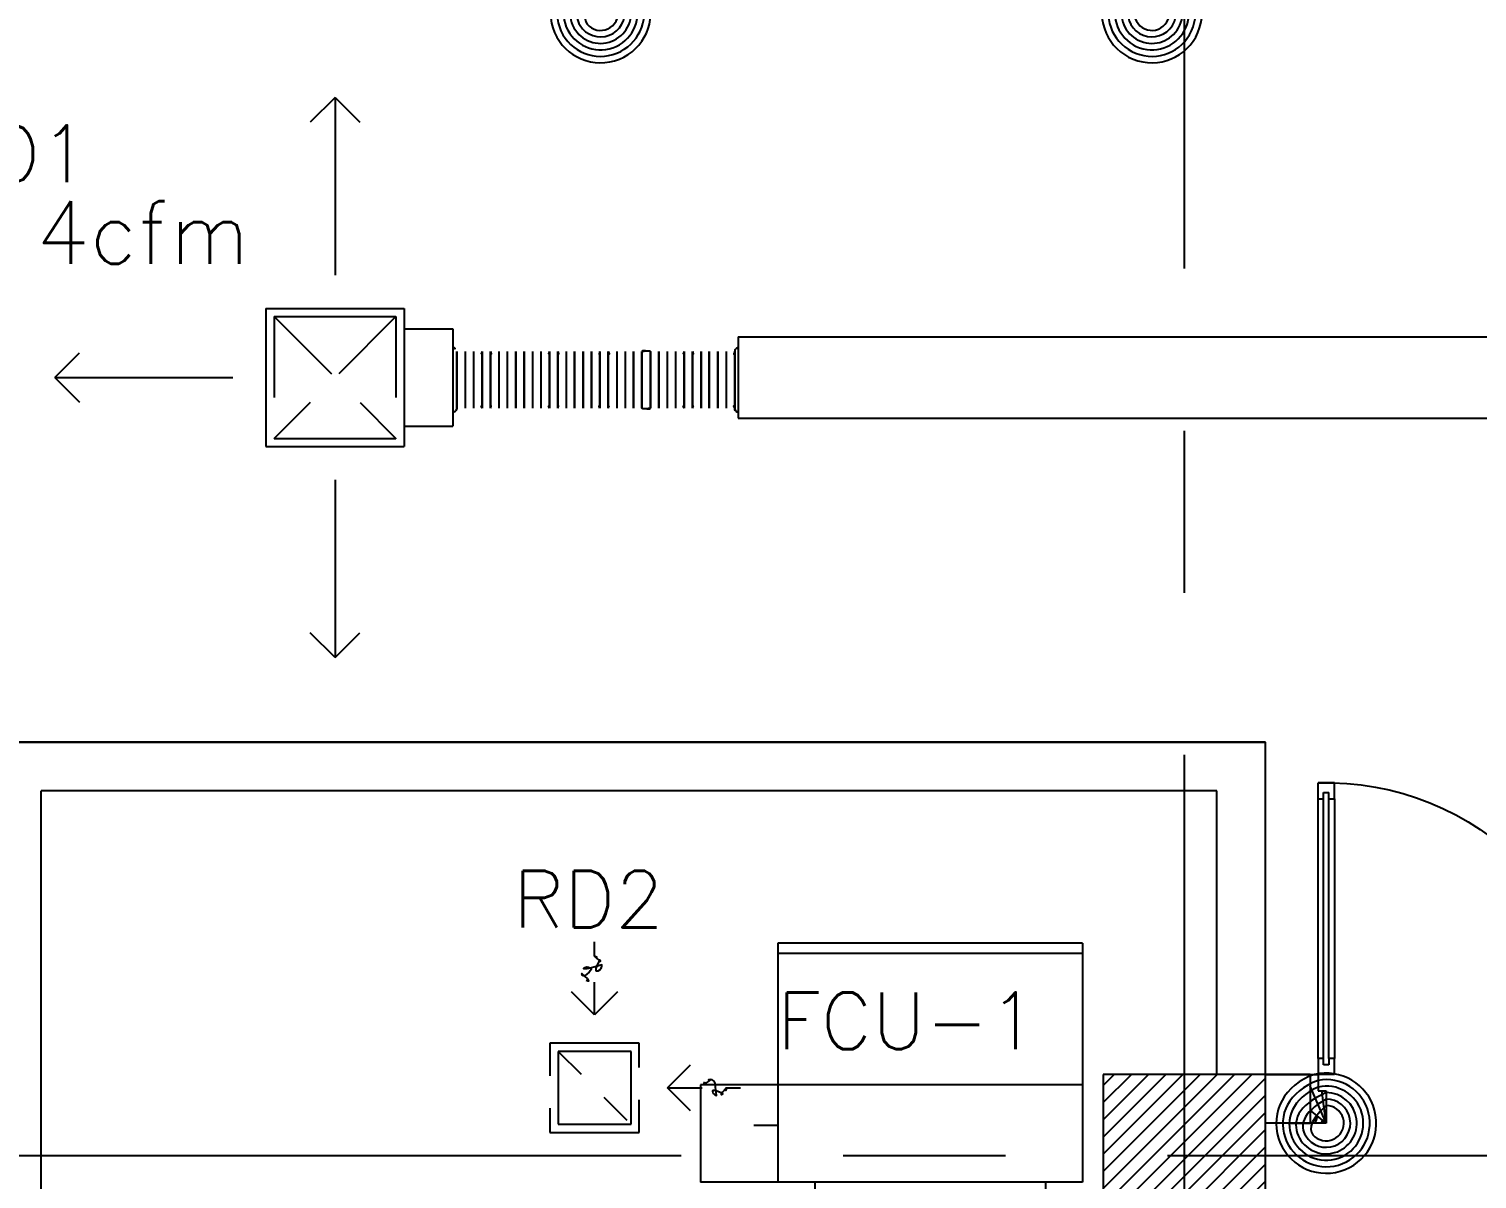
# Model space of a CAD drawing. Extents: x 417866230.2 to 417866327.8, y 43498045.5 to 43498135.4.
# Drawn here: x 417866263.434 to 417866267.899, y 43498077.43 to 43498080.977 of the extents above; entities that cross this region are included whole.
import ezdxf

# ---------------------------------------------------------------- set-up
doc = ezdxf.new("R2010")
doc.units = 0
doc.header["$MEASUREMENT"] = 0
doc.linetypes.add('CENTERX2', pattern=[4, 2.5, -0.5, 0.5, -0.5])
doc.linetypes.add('HIDDEN', pattern=[0.375, 0.25, -0.125])
doc.layers.get('0').update_dxf_attribs({"linetype": 'CONTINUOUS'})
for name, color, linetype in [('AXES', 11, 'CENTERX2'), ('COL', 9, 'CONTINUOUS'), ('DOOR', 9, 'CONTINUOUS'), ('DUCT', 6, 'CONTINUOUS'), ('FCU', 6, 'CONTINUOUS'), ('HAT', 12, 'CONTINUOUS'), ('M-AC-FLEX', 3, 'CONTINUOUS'), ('M-EGU.', 2, 'CONTINUOUS'), ('SCD', 2, 'CONTINUOUS'), ('WALL', 4, 'CONTINUOUS')]:
    doc.layers.add(name, color=color, linetype=linetype)
doc.styles.add('ROMANS', font='ROMANS.shx', dxfattribs={"width": 0.6})

# ---------------------------------------------------------------- blocks, each defined once
blk = doc.blocks.new('A$C272A55A0')
at = {"layer": 'DOOR', "color": 0, "linetype": 'ByBlock'}
for p, q in [((0, 900.4), (0, 1050.4)), ((50, 1050.4), (0, 1050.4)), ((50, 950.4), (50, 1050.4)), ((1750, 950.4), (1750, 1050.4)), ((1750, 1050.4), (1800, 1050.4)), ((1800, 1050.4), (1800, 900.4)), ((25, 950.4), (50, 950.4)), ((25, 900.4), (25, 950.4)), ((1775, 950.4), (1750, 950.4)), ((1775, 900.4), (1775, 950.4)), ((0, 900.4), (25, 900.4)), ((75, 900.4), (25, 900.4)), ((25, 850.4), (25, 900.4)), ((75, 900.4), (75, 850.4)), ((1725, 900.4), (1775, 900.4)), ((1725, 900.4), (1725, 850.4)), ((1800, 900.4), (1775, 900.4)), ((1775, 850.4), (1775, 900.4)), ((42, 850.4), (25, 850.4)), ((58, 870.4), (42, 870.4)), ((42, 870.4), (42, 850.4)), ((58, 850.4), (58, 870.4)), ((75, 850.4), (58, 850.4)), ((1725, 850.4), (1742, 850.4)), ((1742, 870.4), (1758, 870.4)), ((1742, 850.4), (1742, 870.4)), ((1758, 870.4), (1758, 850.4)), ((1758, 850.4), (1775, 850.4)), ((1717.8, 160.1), (1708.8, 160.1)), ((1708.8, 95.3), (1708.8, 160.1)), ((1725, 172.7), (1717.8, 172.7)), ((1717.8, 172.7), (1717.8, 82.7)), ((1717.8, 95.3), (1717.8, 160.1)), ((1775, 172.7), (1782.2, 172.7)), ((1782.2, 172.7), (1782.2, 82.7)), ((1782.2, 160.1), (1791.2, 160.1)), ((1782.2, 95.3), (1782.2, 160.1)), ((1791.2, 95.3), (1791.2, 160.1)), ((1717.8, 95.3), (1708.8, 95.3)), ((1782.2, 95.3), (1791.2, 95.3)), ((25, 50.4), (42, 50.4)), ((25, 50.4), (25, 0.4)), ((42, 50.4), (42, 30.4)), ((58, 50.4), (75, 50.4)), ((58, 50.4), (58, 30.4)), ((75, 50.4), (75, 0.4)), ((1725, 82.7), (1717.8, 82.7)), ((1742, 50.4), (1725, 50.4)), ((1725, 50.4), (1725, 0.4)), ((1742, 50.4), (1742, 30.4)), ((1775, 50.4), (1758, 50.4)), ((1758, 50.4), (1758, 30.4)), ((1775, 82.7), (1782.2, 82.7)), ((1775, 50.4), (1775, 0.4)), ((25, 0.4), (75, 0.4)), ((75, 0.4), (25, 0.4)), ((42, 30.4), (58, 30.4)), ((1775, 0.4), (1725, 0.4)), ((1725, 0.4), (1775, 0.4)), ((1758, 30.4), (1742, 30.4))]:
    blk.add_line(p, q, dxfattribs=at)
at = {"layer": 'DOOR', "color": 9, "linetype": 'ByBlock'}
for p, q in [((50, 1050.4), (0, 1010.2)), ((50, 1050.4), (0, 936.6)), ((50, 1050.4), (36.6, 950.4)), ((1750, 1050.4), (1800, 1010.2)), ((1750, 1050.4), (1800, 936.6)), ((1750, 1050.4), (1763.4, 950.4))]:
    blk.add_line(p, q, dxfattribs=at)
at = {"layer": 'DOOR', "linetype": 'ByBlock'}
for p, q in [((25, 850.4), (25, 50.4)), ((42, 850.4), (42, 50.4)), ((58, 850.4), (58, 50.4)), ((75, 50.4), (75, 850.4)), ((1725, 50.4), (1725, 850.4)), ((1742, 850.4), (1742, 50.4)), ((1758, 850.4), (1758, 50.4)), ((1775, 850.4), (1775, 50.4))]:
    blk.add_line(p, q, dxfattribs=at)
at = {"layer": 'DOOR', "color": 0, "linetype": 'ByBlock'}
for centre in [(1676.5, 127.7), (1823.5, 127.7)]:
    blk.add_circle(centre, 32.4, dxfattribs=at)
at = {"layer": 'DOOR', "color": 9, "linetype": 'ByBlock'}
for centre, radius, start, end in [((50, 1050.4), 54.4, 203.2074, 270), ((50, 1050.4), 34.4, 180, 270), ((50, 1050.4), 14.4, 180, 270), ((1750, 1050.4), 14.4, 270, 0), ((1750, 1050.4), 34.4, 270, 0), ((1750, 1050.4), 54.4, 270, 336.7926), ((50, 1050.4), 74.4, 227.7764, 270), ((1750, 1050.4), 74.4, 270, 312.2236), ((50, 1050.4), 94.4, 238.0182, 270), ((50, 1050.4), 114.4, 244.0838, 257.3774), ((1750, 1050.4), 94.4, 270, 301.9818), ((1750, 1050.4), 114.4, 282.6226, 295.9162), ((50, 1050.4), 134.4, 248.1598, 259.28), ((50, 1050.4), 154.4, 251.1053, 256.2858), ((1750, 1050.4), 134.4, 280.72, 291.8402), ((1750, 1050.4), 154.4, 283.7142, 288.8947)]:
    blk.add_arc(centre, radius, start, end, dxfattribs=at)
at = {"layer": 'DOOR', "linetype": 'HIDDEN', "ltscale": 0.5}
for centre, start, end in [((50, 851.4), 268.3174, 3.2965), ((1750, 851.4), 176.7035, 271.6826)]:
    blk.add_arc(centre, 851.4, start, end, dxfattribs=at)
at = {"layer": 'WALL', "linetype": 'ByBlock'}
blk.add_line((1800, 900.4), (1800, 1050.4), dxfattribs=at)
blk = doc.blocks.new('*X61')
at = {"color": 0}
for p, q in [((49339.2, 25103.1), (49797.1, 25561)), ((49339.2, 25156.2), (49744.1, 25561)), ((49339.2, 25209.2), (49691, 25561)), ((49339.2, 25262.2), (49638, 25561)), ((49339.2, 25315.3), (49585, 25561)), ((49339.2, 25368.3), (49531.9, 25561)), ((49339.2, 25421.3), (49478.9, 25561)), ((49339.2, 25474.4), (49425.9, 25561)), ((49339.2, 25527.4), (49372.8, 25561)), ((49350.1, 25061), (49839.2, 25550.1)), ((49403.2, 25061), (49839.2, 25497.1)), ((49456.2, 25061), (49839.2, 25444)), ((49509.2, 25061), (49839.2, 25391)), ((49562.2, 25061), (49839.2, 25338)), ((49615.3, 25061), (49839.2, 25284.9)), ((49668.3, 25061), (49839.2, 25231.9)), ((49721.3, 25061), (49839.2, 25178.9)), ((49774.4, 25061), (49839.2, 25125.8)), ((49827.4, 25061), (49839.2, 25072.8))]:
    blk.add_line(p, q, dxfattribs=at)
blk = doc.blocks.new('COL50')
at = {"layer": 'COL'}
blk.add_lwpolyline([(-250, 250), (-250, -250), (250, -250), (250, 250)], close=True, dxfattribs=at)
blk = doc.blocks.new('9RCD')
at = {"color": 2}
blk.add_line((0, 407), (0, 450), dxfattribs=at)
at = {"layer": 'M-EGU.'}
for p, q in [((0, 225), (0, 331.9)), ((0, 225), (-70.7, 295.7)), ((70.7, 295.7), (0, 225)), ((112.5, 112.5), (-112.5, 112.5)), ((-112.5, 112.5), (-112.5, -112.5)), ((112.5, -112.5), (112.5, 112.5)), ((-295.7, 70.7), (-225, 0)), ((-225, 0), (-326.1, 0)), ((-225, 0), (-295.7, -70.7)), ((-112.5, -112.5), (112.5, -112.5))]:
    blk.add_line(p, q, dxfattribs=at)
at = {"layer": 'M-EGU.', "linetype": 'HIDDEN'}
for p, q in [((137.5, 137.5), (-137.5, 137.5)), ((-137.5, 137.5), (-137.5, -137.5)), ((137.5, -137.5), (137.5, 137.5)), ((-112.5, -112.5), (112.5, 112.5)), ((-137.5, -137.5), (137.5, -137.5))]:
    blk.add_line(p, q, dxfattribs=at)
at = {"layer": 'M-EGU.', "color": 2}
blk.add_line((-405.7, 0), (-450, 0), dxfattribs=at)
blk.add_lwpolyline([(0, 407, -0.187862), (18.4, 395.6, -0.202645), (23.4, 376.1, -0.616915), (-1.7, 368, 0.668708), (-25.3, 358.4, 0.194285), (-18.2, 340.4, 0.186051), (0, 331.9)], format="xyb", dxfattribs=at)
at = {"layer": 'M-EGU.'}
blk.add_lwpolyline([(-405.7, 0, -0.1324), (-394.5, 16.1, -0.15664), (-379.1, 22.4, -0.736612), (-366.5, -9, 0.774232), (-352.6, -39.4, 0.203349), (-331.5, -25.7, 0.193808), (-326.1, 0)], format="xyb", dxfattribs=at)
blk = doc.blocks.new('*X118')
at = {"color": 0}
for p, q in [((23911.7, -1650.2), (23966, -1595.9)), ((23911.7, -1597.2), (23912.9, -1595.9)), ((23919, -1695.9), (24019, -1595.9)), ((24022.8, -1695.9), (23922.8, -1595.9)), ((23972, -1695.9), (24072, -1595.9)), ((24075.9, -1695.9), (23975.9, -1595.9)), ((24025.1, -1695.9), (24125.1, -1595.9)), ((24128.9, -1695.9), (24028.9, -1595.9)), ((24078.1, -1695.9), (24178.1, -1595.9)), ((24181.9, -1695.9), (24081.9, -1595.9)), ((24131.1, -1695.9), (24231.1, -1595.9)), ((24235, -1695.9), (24135, -1595.9)), ((24184.2, -1695.9), (24284.2, -1595.9)), ((24288, -1695.9), (24188, -1595.9)), ((24237.2, -1695.9), (24337.2, -1595.9)), ((24341, -1695.9), (24241, -1595.9)), ((24290.2, -1695.9), (24390.2, -1595.9)), ((24394.1, -1695.9), (24294.1, -1595.9)), ((24343.3, -1695.9), (24443.3, -1595.9)), ((24447.1, -1695.9), (24347.1, -1595.9)), ((24396.3, -1695.9), (24496.3, -1595.9)), ((24500.1, -1695.9), (24400.1, -1595.9)), ((24449.3, -1695.9), (24549.3, -1595.9)), ((24553.2, -1695.9), (24453.2, -1595.9)), ((24502.4, -1695.9), (24602.4, -1595.9)), ((24606.2, -1695.9), (24506.2, -1595.9)), ((24623.7, -1660.4), (24559.2, -1595.9)), ((24623.7, -1607.4), (24612.3, -1595.9)), ((23969.8, -1695.9), (23911.7, -1637.8)), ((24555.4, -1695.9), (24623.7, -1627.6)), ((23916.8, -1695.9), (23911.7, -1690.9)), ((24608.4, -1695.9), (24623.7, -1680.7))]:
    blk.add_line(p, q, dxfattribs=at)
blk = doc.blocks.new('WAP12')
at = {"color": 6}
for p, q in [((-558.8, 528.5), (381.2, 528.5)), ((-558.8, 528.5), (-558.8, -208.5)), ((381.2, 528.5), (381.2, -208.5)), ((-558.8, 91.5), (381.2, 91.5)), ((-558.8, -208.5), (381.2, -208.5))]:
    blk.add_line(p, q, dxfattribs=at)
at = {"color": 3}
for p, q in [((-558.8, 496.5), (381.2, 496.5)), ((381.2, 91.5), (619.2, 91.5)), ((619.2, 91.5), (619.2, -208.5)), ((381.2, -33.5), (454.5, -33.5)), ((-444.8, -208.5), (-444.8, -333.5)), ((267.2, -208.5), (267.2, -333.5)), ((381.2, -208.5), (619.2, -208.5)), ((-444.8, -233.5), (267.2, -233.5)), ((-444.8, -333.5), (267.2, -333.5))]:
    blk.add_line(p, q, dxfattribs=at)
at = {"color": 11}
blk.add_blockref('*X118', (-24356.5, 1362.4), dxfattribs=at)

msp = doc.modelspace()

# ---------------------------------------------------------------- linework, layer by layer
at = {"layer": 'AXES'}
for p, q in [((417866266.9969, 43498056.2378), (417866266.9969, 43498134.7153)), ((417866230.9454, 43498077.5021), (417866300.0369, 43498077.5021))]:
    msp.add_line(p, q, dxfattribs=at)
at = {"layer": 'DUCT'}
for p, q in [((417866265.6214, 43498080.0271), (417866274.3713, 43498080.0271)), ((417866265.6214, 43498080.0271), (417866265.6214, 43498079.7771)), ((417866265.6214, 43498079.7771), (417866274.3713, 43498079.7771))]:
    msp.add_line(p, q, dxfattribs=at)
at = {"layer": 'M-AC-FLEX', "color": 11}
for p, q in [((417866264.7533, 43498079.982), (417866264.7533, 43498079.8075)), ((417866264.7533, 43498079.8073), (417866264.7533, 43498079.9818)), ((417866264.7793, 43498079.982), (417866264.7793, 43498079.8075)), ((417866264.7793, 43498079.982), (417866264.7793, 43498079.8075)), ((417866264.8054, 43498079.982), (417866264.8054, 43498079.8075)), ((417866264.8054, 43498079.982), (417866264.8054, 43498079.8075)), ((417866264.8315, 43498079.982), (417866264.8315, 43498079.8075)), ((417866264.8315, 43498079.982), (417866264.8315, 43498079.8075)), ((417866264.8315, 43498079.8073), (417866264.8315, 43498079.9818)), ((417866264.8315, 43498079.8073), (417866264.8315, 43498079.9818)), ((417866264.8571, 43498079.982), (417866264.8571, 43498079.8075)), ((417866264.8571, 43498079.982), (417866264.8571, 43498079.8075)), ((417866264.8571, 43498079.8073), (417866264.8571, 43498079.9818)), ((417866264.8571, 43498079.8073), (417866264.8571, 43498079.9818)), ((417866264.8832, 43498079.982), (417866264.8832, 43498079.8075)), ((417866264.8832, 43498079.982), (417866264.8832, 43498079.8075)), ((417866264.9092, 43498079.982), (417866264.9092, 43498079.8075)), ((417866264.9092, 43498079.982), (417866264.9092, 43498079.8075)), ((417866264.9353, 43498079.982), (417866264.9353, 43498079.8075)), ((417866264.9353, 43498079.982), (417866264.9353, 43498079.8075)), ((417866264.9353, 43498079.8073), (417866264.9353, 43498079.9818)), ((417866264.9353, 43498079.8073), (417866264.9353, 43498079.9818)), ((417866264.9609, 43498079.982), (417866264.9609, 43498079.8075)), ((417866264.9609, 43498079.982), (417866264.9609, 43498079.8075)), ((417866264.9609, 43498079.8073), (417866264.9609, 43498079.9818)), ((417866264.9609, 43498079.8073), (417866264.9609, 43498079.9818)), ((417866264.987, 43498079.982), (417866264.987, 43498079.8075)), ((417866264.987, 43498079.982), (417866264.987, 43498079.8075)), ((417866265.0131, 43498079.982), (417866265.0131, 43498079.8075)), ((417866265.0131, 43498079.982), (417866265.0131, 43498079.8075)), ((417866265.0391, 43498079.982), (417866265.0391, 43498079.8075)), ((417866265.0391, 43498079.982), (417866265.0391, 43498079.8075)), ((417866265.0391, 43498079.8073), (417866265.0391, 43498079.9818)), ((417866265.0391, 43498079.8073), (417866265.0391, 43498079.9818)), ((417866265.0648, 43498079.982), (417866265.0648, 43498079.8075)), ((417866265.0648, 43498079.982), (417866265.0648, 43498079.8075)), ((417866265.0648, 43498079.8073), (417866265.0648, 43498079.9818)), ((417866265.0648, 43498079.8073), (417866265.0648, 43498079.9818)), ((417866265.0908, 43498079.982), (417866265.0908, 43498079.8075)), ((417866265.0908, 43498079.982), (417866265.0908, 43498079.8075)), ((417866265.1169, 43498079.982), (417866265.1169, 43498079.8075)), ((417866265.1169, 43498079.982), (417866265.1169, 43498079.8075)), ((417866265.1169, 43498079.982), (417866265.1169, 43498079.8075)), ((417866265.1169, 43498079.8073), (417866265.1169, 43498079.9818)), ((417866265.143, 43498079.982), (417866265.143, 43498079.8075)), ((417866265.143, 43498079.982), (417866265.143, 43498079.8075)), ((417866265.143, 43498079.982), (417866265.143, 43498079.8075)), ((417866265.143, 43498079.8073), (417866265.143, 43498079.9818)), ((417866265.1686, 43498079.982), (417866265.1686, 43498079.8075)), ((417866265.1686, 43498079.8073), (417866265.1686, 43498079.9818)), ((417866265.1951, 43498079.982), (417866265.1951, 43498079.8075)), ((417866265.1951, 43498079.982), (417866265.1951, 43498079.8075)), ((417866265.1951, 43498079.8073), (417866265.1951, 43498079.9818)), ((417866265.1951, 43498079.8073), (417866265.1951, 43498079.9818)), ((417866265.2207, 43498079.982), (417866265.2207, 43498079.8075)), ((417866265.2207, 43498079.982), (417866265.2207, 43498079.8075)), ((417866265.2207, 43498079.8073), (417866265.2207, 43498079.9818)), ((417866265.2207, 43498079.8073), (417866265.2207, 43498079.9818)), ((417866265.2468, 43498079.982), (417866265.2468, 43498079.8075)), ((417866265.2468, 43498079.982), (417866265.2468, 43498079.8075)), ((417866265.2729, 43498079.982), (417866265.2729, 43498079.8075)), ((417866265.2729, 43498079.982), (417866265.2729, 43498079.8075)), ((417866265.2989, 43498079.982), (417866265.2989, 43498079.8075)), ((417866265.2989, 43498079.982), (417866265.2989, 43498079.8075)), ((417866265.2989, 43498079.8073), (417866265.2989, 43498079.9818)), ((417866265.2989, 43498079.8073), (417866265.2989, 43498079.9818)), ((417866265.3245, 43498079.982), (417866265.3245, 43498079.8075)), ((417866265.3245, 43498079.982), (417866265.3245, 43498079.8075)), ((417866265.3245, 43498079.8073), (417866265.3245, 43498079.9818)), ((417866265.3245, 43498079.8073), (417866265.3245, 43498079.9818)), ((417866265.3506, 43498079.982), (417866265.3506, 43498079.8075)), ((417866265.3506, 43498079.982), (417866265.3506, 43498079.8075)), ((417866265.3506, 43498079.8073), (417866265.3506, 43498079.9818)), ((417866265.3506, 43498079.8073), (417866265.3506, 43498079.9818)), ((417866265.3762, 43498079.982), (417866265.3762, 43498079.8075)), ((417866265.3762, 43498079.982), (417866265.3762, 43498079.8075)), ((417866265.3762, 43498079.8073), (417866265.3762, 43498079.9818)), ((417866265.3762, 43498079.8073), (417866265.3762, 43498079.9818)), ((417866265.4023, 43498079.982), (417866265.4023, 43498079.8075)), ((417866265.4023, 43498079.982), (417866265.4023, 43498079.8075)), ((417866265.4284, 43498079.982), (417866265.4284, 43498079.8075)), ((417866265.4284, 43498079.982), (417866265.4284, 43498079.8075)), ((417866265.4544, 43498079.982), (417866265.4544, 43498079.8075)), ((417866265.4544, 43498079.982), (417866265.4544, 43498079.8075)), ((417866265.4544, 43498079.8073), (417866265.4544, 43498079.9818)), ((417866265.4544, 43498079.8073), (417866265.4544, 43498079.9818)), ((417866265.4801, 43498079.982), (417866265.4801, 43498079.8075)), ((417866265.4801, 43498079.982), (417866265.4801, 43498079.8075)), ((417866265.4801, 43498079.8073), (417866265.4801, 43498079.9818)), ((417866265.4801, 43498079.8073), (417866265.4801, 43498079.9818)), ((417866265.5066, 43498079.982), (417866265.5066, 43498079.8075)), ((417866265.5066, 43498079.8073), (417866265.5066, 43498079.9818)), ((417866265.5322, 43498079.982), (417866265.5322, 43498079.8075)), ((417866265.5322, 43498079.982), (417866265.5322, 43498079.8075)), ((417866265.5322, 43498079.982), (417866265.5322, 43498079.8075)), ((417866265.5322, 43498079.8073), (417866265.5322, 43498079.9818)), ((417866265.5583, 43498079.982), (417866265.5583, 43498079.8075)), ((417866265.5583, 43498079.982), (417866265.5583, 43498079.8075)), ((417866265.5583, 43498079.982), (417866265.5583, 43498079.8075)), ((417866265.5583, 43498079.8073), (417866265.5583, 43498079.9818)), ((417866265.5843, 43498079.982), (417866265.5843, 43498079.8075)), ((417866265.5843, 43498079.982), (417866265.5843, 43498079.8075)), ((417866265.6104, 43498079.982), (417866265.6104, 43498079.8075)), ((417866265.6104, 43498079.982), (417866265.6104, 43498079.8075)), ((417866265.6104, 43498079.8073), (417866265.6104, 43498079.9818)), ((417866265.6104, 43498079.8073), (417866265.6104, 43498079.9818))]:
    msp.add_line(p, q, dxfattribs=at)
at = {"layer": 'M-AC-FLEX'}
for points in [[(417866264.7423, 43498079.9947, -0.377983), (417866264.7533, 43498079.9818)], [(417866264.7533, 43498079.982, 1), (417866264.7793, 43498079.982, -1), (417866264.8054, 43498079.982)], [(417866264.7793, 43498079.982, -1), (417866264.7533, 43498079.982)], [(417866264.8054, 43498079.982, 1), (417866264.7793, 43498079.982)], [(417866264.7793, 43498079.982, -1), (417866264.8054, 43498079.982)], [(417866264.8315, 43498079.982, -1), (417866264.8054, 43498079.982, 1), (417866264.7793, 43498079.982)], [(417866264.8054, 43498079.982, 1), (417866264.8315, 43498079.982)], [(417866264.8315, 43498079.982, -0.412332), (417866264.8185, 43498079.969, -0.412332)], [(417866264.8571, 43498079.9815, -0.00451), (417866264.8571, 43498079.9818, 1.018005), (417866264.8315, 43498079.9818)], [(417866264.8315, 43498079.9815, 0.00451), (417866264.8315, 43498079.9818, -1.018005), (417866264.8571, 43498079.9818)], [(417866264.8571, 43498079.982, 1), (417866264.8832, 43498079.982, -1), (417866264.9092, 43498079.982)], [(417866264.8571, 43498079.982, 0.412332), (417866264.8701, 43498079.969, 0.412332)], [(417866264.8832, 43498079.982, -1), (417866264.8571, 43498079.982)], [(417866264.8832, 43498079.982, -1), (417866264.9092, 43498079.982)], [(417866264.9353, 43498079.982, -1), (417866264.9092, 43498079.982, 1), (417866264.8832, 43498079.982)], [(417866264.9092, 43498079.982, 1), (417866264.8832, 43498079.982)], [(417866264.9092, 43498079.982, 1), (417866264.9353, 43498079.982)], [(417866264.9609, 43498079.9815, -0.00451), (417866264.9609, 43498079.9818, 1.018005), (417866264.9353, 43498079.9818)], [(417866264.9353, 43498079.9815, 0.00451), (417866264.9353, 43498079.9818, -1.018005), (417866264.9609, 43498079.9818)], [(417866264.9609, 43498079.982, 1), (417866264.987, 43498079.982, -1), (417866265.0131, 43498079.982)], [(417866264.987, 43498079.982, -1), (417866264.9609, 43498079.982)], [(417866265.0131, 43498079.982, 1), (417866264.987, 43498079.982)], [(417866264.987, 43498079.982, -1), (417866265.0131, 43498079.982)], [(417866265.0391, 43498079.982, -1), (417866265.0131, 43498079.982, 1), (417866264.987, 43498079.982)], [(417866265.0131, 43498079.982, 1), (417866265.0391, 43498079.982)], [(417866265.0391, 43498079.982, -0.412332), (417866265.0262, 43498079.969, -0.412332)], [(417866265.0391, 43498079.9815, 0.00451), (417866265.0391, 43498079.9818, -1.018005), (417866265.0648, 43498079.9818)], [(417866265.0648, 43498079.9815, -0.00451), (417866265.0648, 43498079.9818, 1.018005), (417866265.0391, 43498079.9818)], [(417866265.0648, 43498079.982, 1), (417866265.0908, 43498079.982, -1), (417866265.1169, 43498079.982)], [(417866265.0908, 43498079.982, -1), (417866265.0648, 43498079.982)], [(417866265.0648, 43498079.982, 0.412332), (417866265.0777, 43498079.969, 0.412332)], [(417866265.0908, 43498079.982, -1), (417866265.1169, 43498079.982)], [(417866265.143, 43498079.982, -1), (417866265.1169, 43498079.982, 1), (417866265.0908, 43498079.982)], [(417866265.1169, 43498079.982, 1), (417866265.0908, 43498079.982)], [(417866265.0913, 43498079.9815, 0.00451), (417866265.0913, 43498079.9818, -1.018005), (417866265.1169, 43498079.9818)], [(417866265.1169, 43498079.982, 1), (417866265.143, 43498079.982, -1), (417866265.169, 43498079.982)], [(417866265.1169, 43498079.982, 1), (417866265.143, 43498079.982)], [(417866265.143, 43498079.982, -1), (417866265.1169, 43498079.982)], [(417866265.169, 43498079.982, 1), (417866265.143, 43498079.982)], [(417866265.143, 43498079.982, -1), (417866265.169, 43498079.982)], [(417866265.1951, 43498079.982, -1), (417866265.169, 43498079.982, 1), (417866265.143, 43498079.982)], [(417866265.1686, 43498079.9815, -0.00451), (417866265.1686, 43498079.9818, 1.018005), (417866265.143, 43498079.9818)], [(417866265.169, 43498079.982, 1), (417866265.1951, 43498079.982)], [(417866265.1951, 43498079.982, -0.412332), (417866265.1822, 43498079.969, -0.412332)], [(417866265.2207, 43498079.9815, -0.00451), (417866265.2207, 43498079.9818, 1.018005), (417866265.1951, 43498079.9818)], [(417866265.1951, 43498079.9815, 0.00451), (417866265.1951, 43498079.9818, -1.018005), (417866265.2207, 43498079.9818)], [(417866265.2207, 43498079.982, 1), (417866265.2468, 43498079.982, -1), (417866265.2729, 43498079.982)], [(417866265.2207, 43498079.982, 0.412332), (417866265.2337, 43498079.969, 0.412332)], [(417866265.2468, 43498079.982, -1), (417866265.2207, 43498079.982)], [(417866265.2468, 43498079.982, -1), (417866265.2729, 43498079.982)], [(417866265.2989, 43498079.982, -1), (417866265.2729, 43498079.982, 1), (417866265.2468, 43498079.982)], [(417866265.2729, 43498079.982, 1), (417866265.2468, 43498079.982)], [(417866265.2729, 43498079.982, 1), (417866265.2989, 43498079.982)], [(417866265.2989, 43498079.9815, 0.00451), (417866265.2989, 43498079.9818, -1.018005), (417866265.3245, 43498079.9818)], [(417866265.3245, 43498079.9815, -0.00451), (417866265.3245, 43498079.9818, 1.018005), (417866265.2989, 43498079.9818)], [(417866265.3506, 43498079.982, -1), (417866265.3245, 43498079.982, 0.12762), (417866265.3229, 43498079.9883, 0.12762)], [(417866265.3245, 43498079.982, 1), (417866265.3506, 43498079.982, -0.12762), (417866265.3523, 43498079.9883, -0.12762)], [(417866265.3506, 43498079.982, -1), (417866265.3245, 43498079.982)], [(417866265.3245, 43498079.982, 1), (417866265.3506, 43498079.982)], [(417866265.3762, 43498079.9815, -0.00451), (417866265.3762, 43498079.9818, 1.018005), (417866265.3506, 43498079.9818)], [(417866265.3506, 43498079.9815, 0.00451), (417866265.3506, 43498079.9818, -1.018005), (417866265.3762, 43498079.9818)], [(417866265.3762, 43498079.982, 1), (417866265.4023, 43498079.982, -1), (417866265.4284, 43498079.982)], [(417866265.4023, 43498079.982, -1), (417866265.3762, 43498079.982)], [(417866265.4284, 43498079.982, 1), (417866265.4023, 43498079.982)], [(417866265.4023, 43498079.982, -1), (417866265.4284, 43498079.982)], [(417866265.4544, 43498079.982, -1), (417866265.4284, 43498079.982, 1), (417866265.4023, 43498079.982)], [(417866265.4284, 43498079.982, 1), (417866265.4544, 43498079.982)], [(417866265.4544, 43498079.982, -0.412332), (417866265.4415, 43498079.969, -0.412332)], [(417866265.4544, 43498079.9815, 0.00451), (417866265.4544, 43498079.9818, -1.018005), (417866265.4801, 43498079.9818)], [(417866265.4801, 43498079.9815, -0.00451), (417866265.4801, 43498079.9818, 1.018005), (417866265.4544, 43498079.9818)], [(417866265.4801, 43498079.982, 1), (417866265.5061, 43498079.982, -1), (417866265.5322, 43498079.982)], [(417866265.5061, 43498079.982, -1), (417866265.4801, 43498079.982)], [(417866265.4801, 43498079.982, 0.412332), (417866265.493, 43498079.969, 0.412332)], [(417866265.5061, 43498079.982, -1), (417866265.5322, 43498079.982)], [(417866265.5583, 43498079.982, -1), (417866265.5322, 43498079.982, 1), (417866265.5061, 43498079.982)], [(417866265.5322, 43498079.982, 1), (417866265.5061, 43498079.982)], [(417866265.5066, 43498079.9815, 0.00451), (417866265.5066, 43498079.9818, -1.018005), (417866265.5322, 43498079.9818)], [(417866265.5322, 43498079.982, 1), (417866265.5583, 43498079.982, -1), (417866265.5843, 43498079.982)], [(417866265.5583, 43498079.982, -1), (417866265.5322, 43498079.982)], [(417866265.5322, 43498079.982, 1), (417866265.5583, 43498079.982)], [(417866265.5843, 43498079.982, 1), (417866265.5583, 43498079.982)], [(417866265.5583, 43498079.982, -1), (417866265.5843, 43498079.982)], [(417866265.6104, 43498079.982, -1), (417866265.5843, 43498079.982, 1), (417866265.5583, 43498079.982)], [(417866265.5839, 43498079.9815, -0.00451), (417866265.5839, 43498079.9818, 1.018005), (417866265.5583, 43498079.9818)], [(417866265.5843, 43498079.982, 1), (417866265.6104, 43498079.982)], [(417866265.6104, 43498079.982, -0.412332), (417866265.5975, 43498079.969, -0.412332)], [(417866265.6214, 43498079.9947, 0.378616), (417866265.6104, 43498079.9818)], [(417866265.6104, 43498079.9815, 0.00451), (417866265.6104, 43498079.9818, -0.378616), (417866265.6214, 43498079.9947, -0.378616)], [(417866264.7533, 43498079.8075, -0.377941), (417866264.7423, 43498079.7946, -0.377941)], [(417866264.7423, 43498079.7946, 0.367782), (417866264.7533, 43498079.8071)], [(417866264.7533, 43498079.8075, -1), (417866264.7793, 43498079.8075, 1), (417866264.8054, 43498079.8075)], [(417866264.7533, 43498079.8075, 0.00451), (417866264.7533, 43498079.8073, -0.008922), (417866264.7533, 43498079.8069)], [(417866264.7533, 43498079.8071, 0.004461), (417866264.7533, 43498079.8073)], [(417866264.8315, 43498079.8075, 1), (417866264.8054, 43498079.8075, -1), (417866264.7793, 43498079.8075)], [(417866264.8315, 43498079.8075, 0.412332), (417866264.8185, 43498079.8206, 0.412332)], [(417866264.8315, 43498079.8075, -0.00451), (417866264.8315, 43498079.8073, 0.008922), (417866264.8315, 43498079.8069)], [(417866264.8571, 43498079.8075, -0.999838), (417866264.8315, 43498079.8071)], [(417866264.8315, 43498079.8075, 0.999838), (417866264.8571, 43498079.8071)], [(417866264.8315, 43498079.8075, 0.999838), (417866264.8571, 43498079.8071)], [(417866264.8571, 43498079.8075, -0.999838), (417866264.8315, 43498079.8071)], [(417866264.8315, 43498079.8071, -0.004461), (417866264.8315, 43498079.8073)], [(417866264.8315, 43498079.8071, -0.004461), (417866264.8315, 43498079.8073)], [(417866264.8315, 43498079.8073, 0.008922), (417866264.8315, 43498079.8069)], [(417866264.8571, 43498079.8075, -0.412332), (417866264.8701, 43498079.8206, -0.412332)], [(417866264.8571, 43498079.8075, -1), (417866264.8832, 43498079.8075, 1), (417866264.9092, 43498079.8075)], [(417866264.8571, 43498079.8075, 0.00451), (417866264.8571, 43498079.8073, -0.008922), (417866264.8571, 43498079.8069)], [(417866264.8571, 43498079.8071, 0.004461), (417866264.8571, 43498079.8073)], [(417866264.8571, 43498079.8073, -0.008922), (417866264.8571, 43498079.8069)], [(417866264.8571, 43498079.8071, 0.004461), (417866264.8571, 43498079.8073)], [(417866264.9353, 43498079.8075, 1), (417866264.9092, 43498079.8075, -1), (417866264.8832, 43498079.8075)], [(417866264.9353, 43498079.8075, -0.00451), (417866264.9353, 43498079.8073, 0.008922), (417866264.9353, 43498079.8069)], [(417866264.9609, 43498079.8075, -0.999838), (417866264.9353, 43498079.8071)], [(417866264.9353, 43498079.8075, 0.999838), (417866264.9609, 43498079.8071)], [(417866264.9353, 43498079.8075, 0.999838), (417866264.9609, 43498079.8071)], [(417866264.9609, 43498079.8075, -0.999838), (417866264.9353, 43498079.8071)], [(417866264.9353, 43498079.8071, -0.004461), (417866264.9353, 43498079.8073)], [(417866264.9353, 43498079.8071, -0.004461), (417866264.9353, 43498079.8073)], [(417866264.9353, 43498079.8073, 0.008922), (417866264.9353, 43498079.8069)], [(417866264.9609, 43498079.8075, -1), (417866264.987, 43498079.8075, 1), (417866265.0131, 43498079.8075)], [(417866264.9609, 43498079.8075, 0.00451), (417866264.9609, 43498079.8073, -0.008922), (417866264.9609, 43498079.8069)], [(417866264.9609, 43498079.8071, 0.004461), (417866264.9609, 43498079.8073)], [(417866264.9609, 43498079.8073, -0.008922), (417866264.9609, 43498079.8069)], [(417866264.9609, 43498079.8071, 0.004461), (417866264.9609, 43498079.8073)], [(417866265.0391, 43498079.8075, 1), (417866265.0131, 43498079.8075, -1), (417866264.987, 43498079.8075)], [(417866265.0391, 43498079.8075, 0.412332), (417866265.0262, 43498079.8206, 0.412332)], [(417866265.0391, 43498079.8075, 0.999838), (417866265.0648, 43498079.8071)], [(417866265.0648, 43498079.8075, -0.999838), (417866265.0391, 43498079.8071)], [(417866265.0391, 43498079.8075, -0.00451), (417866265.0391, 43498079.8073, 0.008922), (417866265.0391, 43498079.8069)], [(417866265.0648, 43498079.8075, -0.999838), (417866265.0391, 43498079.8071)], [(417866265.0391, 43498079.8075, 0.999838), (417866265.0648, 43498079.8071)], [(417866265.0391, 43498079.8071, -0.004461), (417866265.0391, 43498079.8073)], [(417866265.0391, 43498079.8073, 0.008922), (417866265.0391, 43498079.8069)], [(417866265.0391, 43498079.8071, -0.004461), (417866265.0391, 43498079.8073)], [(417866265.0648, 43498079.8075, -1), (417866265.0908, 43498079.8075, 1), (417866265.1169, 43498079.8075)], [(417866265.0648, 43498079.8075, -0.412332), (417866265.0777, 43498079.8206, -0.412332)], [(417866265.0648, 43498079.8075, 0.00451), (417866265.0648, 43498079.8073, -0.008922), (417866265.0648, 43498079.8069)], [(417866265.0648, 43498079.8071, 0.004461), (417866265.0648, 43498079.8073)], [(417866265.0648, 43498079.8071, 0.004461), (417866265.0648, 43498079.8073)], [(417866265.0648, 43498079.8073, -0.008922), (417866265.0648, 43498079.8069)], [(417866265.143, 43498079.8075, 1), (417866265.1169, 43498079.8075, -1), (417866265.0908, 43498079.8075)], [(417866265.0913, 43498079.8075, 0.999838), (417866265.1169, 43498079.8071)], [(417866265.1169, 43498079.8075, -0.999838), (417866265.0913, 43498079.8071)], [(417866265.0913, 43498079.8071, -0.004461), (417866265.0913, 43498079.8073)], [(417866265.0913, 43498079.8073, 0.008922), (417866265.0913, 43498079.8069)], [(417866265.1169, 43498079.8075, -1), (417866265.143, 43498079.8075, 1), (417866265.169, 43498079.8075)], [(417866265.1169, 43498079.8075, 0.00451), (417866265.1169, 43498079.8073, -0.008922), (417866265.1169, 43498079.8069)], [(417866265.1169, 43498079.8071, 0.004461), (417866265.1169, 43498079.8073)], [(417866265.1951, 43498079.8075, 1), (417866265.169, 43498079.8075, -1), (417866265.143, 43498079.8075)], [(417866265.143, 43498079.8075, -0.00451), (417866265.143, 43498079.8073, 0.008922), (417866265.143, 43498079.8069)], [(417866265.1686, 43498079.8075, -0.999838), (417866265.143, 43498079.8071)], [(417866265.143, 43498079.8075, 0.999838), (417866265.1686, 43498079.8071)], [(417866265.143, 43498079.8071, -0.004461), (417866265.143, 43498079.8073)], [(417866265.1686, 43498079.8071, 0.004461), (417866265.1686, 43498079.8073)], [(417866265.1686, 43498079.8073, -0.008922), (417866265.1686, 43498079.8069)], [(417866265.1951, 43498079.8075, 0.412332), (417866265.1822, 43498079.8206, 0.412332)], [(417866265.1951, 43498079.8075, -0.00451), (417866265.1951, 43498079.8073, 0.008922), (417866265.1951, 43498079.8069)], [(417866265.2207, 43498079.8075, -0.999838), (417866265.1951, 43498079.8071)], [(417866265.1951, 43498079.8075, 0.999838), (417866265.2207, 43498079.8071)], [(417866265.1951, 43498079.8075, 0.999838), (417866265.2207, 43498079.8071)], [(417866265.2207, 43498079.8075, -0.999838), (417866265.1951, 43498079.8071)], [(417866265.1951, 43498079.8071, -0.004461), (417866265.1951, 43498079.8073)], [(417866265.1951, 43498079.8071, -0.004461), (417866265.1951, 43498079.8073)], [(417866265.1951, 43498079.8073, 0.008922), (417866265.1951, 43498079.8069)], [(417866265.2207, 43498079.8075, -0.412332), (417866265.2337, 43498079.8206, -0.412332)], [(417866265.2207, 43498079.8075, -1), (417866265.2468, 43498079.8075, 1), (417866265.2729, 43498079.8075)], [(417866265.2207, 43498079.8075, 0.00451), (417866265.2207, 43498079.8073, -0.008922), (417866265.2207, 43498079.8069)], [(417866265.2207, 43498079.8071, 0.004461), (417866265.2207, 43498079.8073)], [(417866265.2207, 43498079.8073, -0.008922), (417866265.2207, 43498079.8069)], [(417866265.2207, 43498079.8071, 0.004461), (417866265.2207, 43498079.8073)], [(417866265.2989, 43498079.8075, 1), (417866265.2729, 43498079.8075, -1), (417866265.2468, 43498079.8075)], [(417866265.2989, 43498079.8075, 0.999838), (417866265.3245, 43498079.8071)], [(417866265.3245, 43498079.8075, -0.999838), (417866265.2989, 43498079.8071)], [(417866265.2989, 43498079.8075, -0.00451), (417866265.2989, 43498079.8073, 0.008922), (417866265.2989, 43498079.8069)], [(417866265.3245, 43498079.8075, -0.999838), (417866265.2989, 43498079.8071)], [(417866265.2989, 43498079.8075, 0.999838), (417866265.3245, 43498079.8071)], [(417866265.2989, 43498079.8071, -0.004461), (417866265.2989, 43498079.8073)], [(417866265.2989, 43498079.8073, 0.008922), (417866265.2989, 43498079.8069)], [(417866265.2989, 43498079.8071, -0.004461), (417866265.2989, 43498079.8073)], [(417866265.3506, 43498079.8075, 1), (417866265.3245, 43498079.8075, -0.12762), (417866265.3229, 43498079.8012, -0.12762)], [(417866265.3245, 43498079.8075, -1), (417866265.3506, 43498079.8075, 0.12762), (417866265.3523, 43498079.8012, 0.12762)], [(417866265.3245, 43498079.8075, 0.00451), (417866265.3245, 43498079.8073, -0.008922), (417866265.3245, 43498079.8069)], [(417866265.3245, 43498079.8071, 0.004461), (417866265.3245, 43498079.8073)], [(417866265.3245, 43498079.8071, 0.004461), (417866265.3245, 43498079.8073)], [(417866265.3245, 43498079.8073, -0.008922), (417866265.3245, 43498079.8069)], [(417866265.3506, 43498079.8075, -0.00451), (417866265.3506, 43498079.8073, 0.008922), (417866265.3506, 43498079.8069)], [(417866265.3762, 43498079.8075, -0.999838), (417866265.3506, 43498079.8071)], [(417866265.3506, 43498079.8075, 0.999838), (417866265.3762, 43498079.8071)], [(417866265.3506, 43498079.8075, 0.999838), (417866265.3762, 43498079.8071)], [(417866265.3762, 43498079.8075, -0.999838), (417866265.3506, 43498079.8071)], [(417866265.3506, 43498079.8071, -0.004461), (417866265.3506, 43498079.8073)], [(417866265.3506, 43498079.8071, -0.004461), (417866265.3506, 43498079.8073)], [(417866265.3506, 43498079.8073, 0.008922), (417866265.3506, 43498079.8069)], [(417866265.3762, 43498079.8075, -1), (417866265.4023, 43498079.8075, 1), (417866265.4284, 43498079.8075)], [(417866265.3762, 43498079.8075, 0.00451), (417866265.3762, 43498079.8073, -0.008922), (417866265.3762, 43498079.8069)], [(417866265.3762, 43498079.8071, 0.004461), (417866265.3762, 43498079.8073)], [(417866265.3762, 43498079.8073, -0.008922), (417866265.3762, 43498079.8069)], [(417866265.3762, 43498079.8071, 0.004461), (417866265.3762, 43498079.8073)], [(417866265.4544, 43498079.8075, 1), (417866265.4284, 43498079.8075, -1), (417866265.4023, 43498079.8075)], [(417866265.4544, 43498079.8075, 0.412332), (417866265.4415, 43498079.8206, 0.412332)], [(417866265.4544, 43498079.8075, 0.999838), (417866265.4801, 43498079.8071)], [(417866265.4801, 43498079.8075, -0.999838), (417866265.4544, 43498079.8071)], [(417866265.4544, 43498079.8075, -0.00451), (417866265.4544, 43498079.8073, 0.008922), (417866265.4544, 43498079.8069)], [(417866265.4801, 43498079.8075, -0.999838), (417866265.4544, 43498079.8071)], [(417866265.4544, 43498079.8075, 0.999838), (417866265.4801, 43498079.8071)], [(417866265.4544, 43498079.8071, -0.004461), (417866265.4544, 43498079.8073)], [(417866265.4544, 43498079.8073, 0.008922), (417866265.4544, 43498079.8069)], [(417866265.4544, 43498079.8071, -0.004461), (417866265.4544, 43498079.8073)], [(417866265.4801, 43498079.8075, -1), (417866265.5061, 43498079.8075, 1), (417866265.5322, 43498079.8075)], [(417866265.4801, 43498079.8075, -0.412332), (417866265.493, 43498079.8206, -0.412332)], [(417866265.4801, 43498079.8075, 0.00451), (417866265.4801, 43498079.8073, -0.008922), (417866265.4801, 43498079.8069)], [(417866265.4801, 43498079.8071, 0.004461), (417866265.4801, 43498079.8073)], [(417866265.4801, 43498079.8071, 0.004461), (417866265.4801, 43498079.8073)], [(417866265.4801, 43498079.8073, -0.008922), (417866265.4801, 43498079.8069)], [(417866265.5583, 43498079.8075, 1), (417866265.5322, 43498079.8075, -1), (417866265.5061, 43498079.8075)], [(417866265.5066, 43498079.8075, 0.999838), (417866265.5322, 43498079.8071)], [(417866265.5322, 43498079.8075, -0.999838), (417866265.5066, 43498079.8071)], [(417866265.5066, 43498079.8071, -0.004461), (417866265.5066, 43498079.8073)], [(417866265.5066, 43498079.8073, 0.008922), (417866265.5066, 43498079.8069)], [(417866265.5322, 43498079.8075, -1), (417866265.5583, 43498079.8075, 1), (417866265.5843, 43498079.8075)], [(417866265.5322, 43498079.8075, 0.00451), (417866265.5322, 43498079.8073, -0.008922), (417866265.5322, 43498079.8069)], [(417866265.5322, 43498079.8071, 0.004461), (417866265.5322, 43498079.8073)], [(417866265.6104, 43498079.8075, 1), (417866265.5843, 43498079.8075, -1), (417866265.5583, 43498079.8075)], [(417866265.5583, 43498079.8075, -0.00451), (417866265.5583, 43498079.8073, 0.008922), (417866265.5583, 43498079.8069)], [(417866265.5839, 43498079.8075, -0.999838), (417866265.5583, 43498079.8071)], [(417866265.5583, 43498079.8075, 0.999838), (417866265.5839, 43498079.8071)], [(417866265.5583, 43498079.8071, -0.004461), (417866265.5583, 43498079.8073)], [(417866265.5839, 43498079.8071, 0.004461), (417866265.5839, 43498079.8073)], [(417866265.5839, 43498079.8073, -0.008922), (417866265.5839, 43498079.8069)], [(417866265.6104, 43498079.8075, 0.412332), (417866265.5975, 43498079.8206, 0.412332)], [(417866265.6104, 43498079.8075, -0.00451), (417866265.6104, 43498079.8073, 0.008922), (417866265.6104, 43498079.8069)], [(417866265.6104, 43498079.8075, 0.378574), (417866265.6214, 43498079.7946, 0.378574)], [(417866265.6104, 43498079.8075, 0.378574), (417866265.6214, 43498079.7946, 0.378574)], [(417866265.6104, 43498079.8071, -0.004461), (417866265.6104, 43498079.8073)], [(417866265.6104, 43498079.8071, -0.004461), (417866265.6104, 43498079.8073)], [(417866265.6104, 43498079.8073, 0.008922), (417866265.6104, 43498079.8069)], [(417866265.6214, 43498079.7946, -0.368411), (417866265.6104, 43498079.8071)], [(417866265.6214, 43498079.7946, -0.368411), (417866265.6104, 43498079.8071)]]:
    msp.add_lwpolyline(points, format="xyb", dxfattribs=at)
at = {"layer": 'M-EGU.'}
for p, q in [((417866264.3781, 43498080.7661), (417866264.3017, 43498080.6897)), ((417866264.3781, 43498080.7661), (417866264.3781, 43498080.2176)), ((417866264.3781, 43498080.7661), (417866264.4544, 43498080.6897)), ((417866264.1651, 43498080.1151), (417866264.5911, 43498080.1151)), ((417866264.1651, 43498080.1151), (417866264.1651, 43498079.6891)), ((417866264.5911, 43498080.1151), (417866264.5911, 43498079.6891)), ((417866264.5911, 43498080.0521), (417866264.7411, 43498080.0521)), ((417866264.7411, 43498080.0521), (417866264.7411, 43498079.7521)), ((417866263.5141, 43498079.9021), (417866263.5904, 43498079.9784)), ((417866263.5141, 43498079.9021), (417866263.5904, 43498079.8257)), ((417866263.5141, 43498079.9021), (417866264.0626, 43498079.9021)), ((417866264.5911, 43498079.7521), (417866264.7411, 43498079.7521)), ((417866264.1651, 43498079.6891), (417866264.5911, 43498079.6891)), ((417866264.3781, 43498079.5866), (417866264.3781, 43498079.0381)), ((417866264.3781, 43498079.0381), (417866264.3017, 43498079.1144)), ((417866264.3781, 43498079.0381), (417866264.4544, 43498079.1144))]:
    msp.add_line(p, q, dxfattribs=at)
at = {"layer": 'M-EGU.', "linetype": 'HIDDEN'}
for p, q in [((417866264.1901, 43498080.0901), (417866264.5661, 43498079.7141)), ((417866264.5661, 43498080.0901), (417866264.1901, 43498079.7141)), ((417866264.1901, 43498080.0901), (417866264.5661, 43498080.0901)), ((417866264.1901, 43498080.0901), (417866264.1901, 43498079.7141)), ((417866264.5661, 43498080.0901), (417866264.5661, 43498079.7141)), ((417866264.1901, 43498079.7141), (417866264.5661, 43498079.7141))]:
    msp.add_line(p, q, dxfattribs=at)
at = {"layer": 'WALL'}
for p, q in [((417866267.2469, 43498078.7771), (417866261.0719, 43498078.7771)), ((417866262.4469, 43498078.7771), (417866267.2469, 43498078.7771)), ((417866267.2469, 43498077.7521), (417866267.2469, 43498078.7771)), ((417866267.0969, 43498078.6271), (417866263.4719, 43498078.6271)), ((417866263.4719, 43498075.1271), (417866263.4719, 43498078.6271)), ((417866267.0969, 43498077.7521), (417866267.0969, 43498078.6271)), ((417866267.2469, 43498077.7521), (417866267.3844, 43498077.7521)), ((417866267.3844, 43498077.7521), (417866267.2469, 43498077.7521)), ((417866267.3844, 43498077.7521), (417866267.3844, 43498077.6021)), ((417866267.3844, 43498077.6021), (417866267.2469, 43498077.6021)), ((417866267.3219, 43498077.6021), (417866267.3844, 43498077.6021))]:
    msp.add_line(p, q, dxfattribs=at)

# ---------------------------------------------------------------- block references
at = {"layer": 'COL', "xscale": 0.001000000047497451, "yscale": 0.0009999999892897904, "zscale": 0.001}
msp.add_blockref('COL50', (417866266.9969, 43498077.5021), dxfattribs=at)
at = {"layer": 'DOOR', "xscale": -0.001000000047497451, "yscale": 0.0009999999892897904, "zscale": 0.001, "rotation": 180}
for p in [(417866265.1469, 43498082.0774), (417866267.3844, 43498078.6524)]:
    msp.add_blockref('A$C272A55A0', p, dxfattribs=at)
at = {"layer": 'FCU', "linetype": 'Continuous', "xscale": -0.001, "yscale": 0.001, "zscale": 0.001}
msp.add_blockref('WAP12', (417866266.1243, 43498077.6286), dxfattribs=at)
at = {"layer": 'HAT', "xscale": 0.001000000047497451, "yscale": 0.0009999999892897904, "zscale": 0.001}
msp.add_blockref('*X61', (417866217.4076, 43498052.1911), dxfattribs=at)
at = {"layer": 'M-EGU.', "xscale": 0.001, "yscale": 0.001, "zscale": 0.001, "rotation": 270}
msp.add_blockref('9RCD', (417866265.1784, 43498077.7111), dxfattribs=at)

# ---------------------------------------------------------------- texts
at = {"layer": 'SCD', "style": 'ROMANS'}
for s, height, p in [('SD1', 0.175, (417866263.1612, 43498080.5049)), ('414cfm', 0.1925, (417866263.1258, 43498080.253)), ('RD2', 0.175, (417866264.9269, 43498078.2058)), ('FCU-1', 0.175, (417866265.7413, 43498077.8303))]:
    msp.add_text(s, height=height, dxfattribs=at).set_placement(p)

doc.saveas('drawing.dxf')
